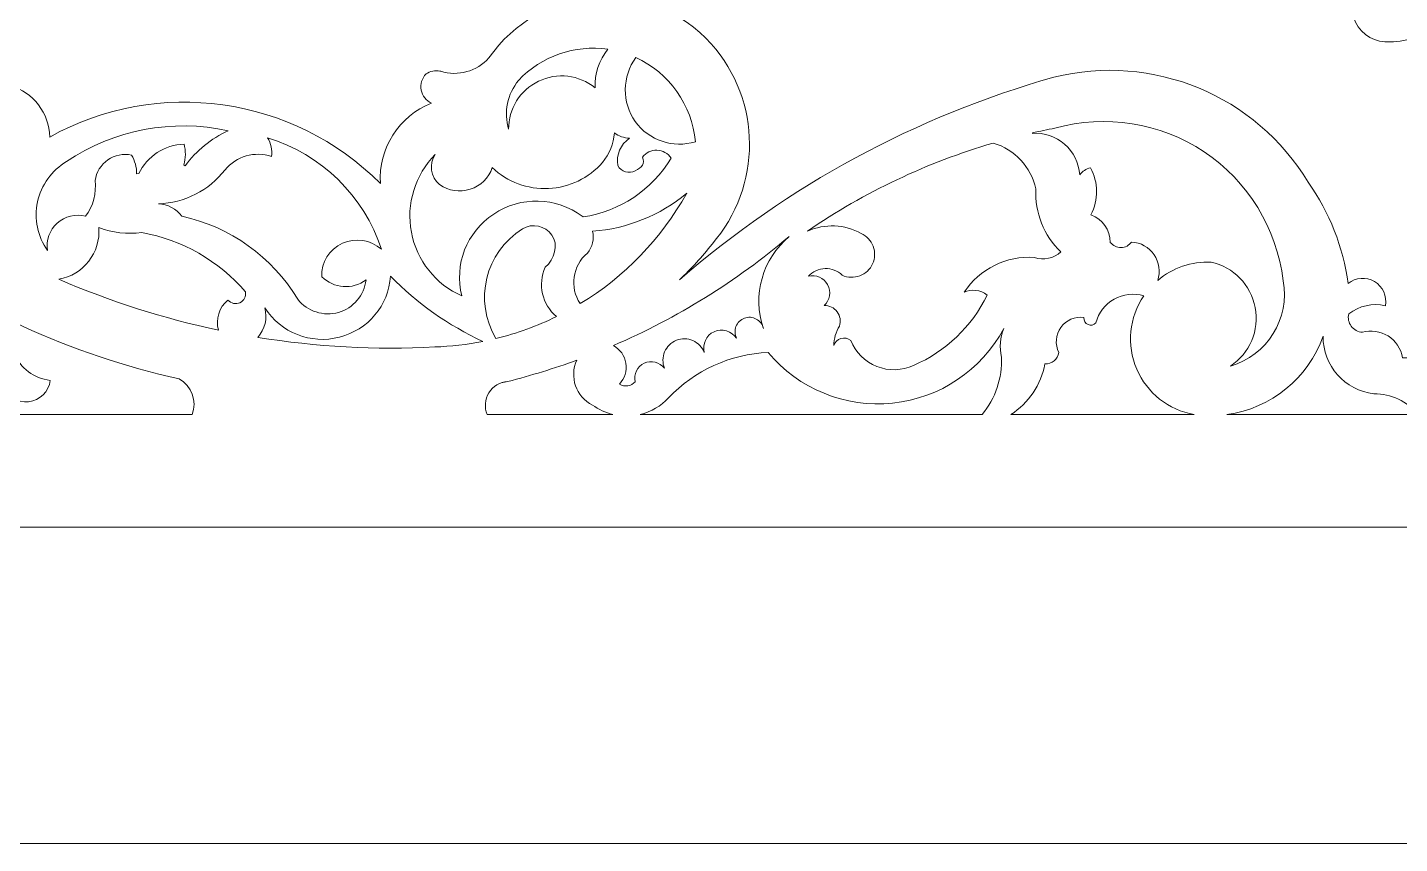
# Model space of a CAD drawing. Header units: millimetres. Extents: x 4874 to 5118, y 2699 to 2963.
# Drawn here: x 4981 to 5071.1, y 2698.9 to 2752.5 of the extents above; entities that cross this region are included whole.
import ezdxf

# ---------------------------------------------------------------- set-up
doc = ezdxf.new("R2010")
doc.units = ezdxf.units.MM
doc.header["$MEASUREMENT"] = 0
doc.layers.add('SITARA ALL', color=18, linetype='Continuous', true_color=0x000000)

msp = doc.modelspace()

# ---------------------------------------------------------------- linework, layer by layer
at = {"layer": 'SITARA ALL', "lineweight": 9}
for points, knots in [([(4873.813, 2820.878), (4873.813, 2820.878), (5117.813, 2820.878), (5117.813, 2820.878), (5117.813, 2820.878), (5117.813, 2698.878), (5117.813, 2698.878), (5117.813, 2698.878), (4873.813, 2698.878), (4873.813, 2698.878), (4873.813, 2698.878), (4873.813, 2820.878), (4873.813, 2820.878)], [0, 0, 0, 0, 0.25, 0.25, 0.25, 0.5, 0.5, 0.5, 0.75, 0.75, 0.75, 1, 1, 1, 1]), ([(4989.61, 2782.671), (4989.61, 2782.671), (4989.747, 2782.72), (4989.747, 2782.72), (4991.123, 2783.36), (4992.69, 2783.457), (4994.134, 2782.993), (5002.668, 2775.35), (5011.708, 2768.296), (5021.197, 2761.876), (5032.855, 2754.526), (5047.391, 2753.449), (5060, 2759.012), (5060.606, 2759.325), (5061.201, 2759.66), (5061.783, 2760.018), (5062.2, 2758.863), (5063.409, 2758.199), (5064.607, 2758.47), (5064.607, 2758.47), (5064.641, 2758.432), (5064.641, 2758.432), (5064.34, 2758.229), (5064.169, 2757.881), (5064.193, 2757.518), (5064.217, 2757.156), (5064.427, 2756.835), (5064.752, 2756.672), (5066.147, 2757.134), (5067.681, 2756.636), (5068.54, 2755.444), (5067.899, 2754.729), (5067.757, 2753.696), (5068.182, 2752.834), (5068.607, 2751.973), (5069.495, 2751.455), (5070.453, 2751.529), (5071.05, 2751.528), (5071.64, 2751.653), (5072.186, 2751.895), (5072.186, 2751.895), (5072.186, 2750.385), (5072.186, 2750.385), (5072.186, 2750.385), (5075.813, 2750.385), (5075.813, 2750.385), (5075.813, 2750.385), (5075.813, 2818.878), (5075.813, 2818.878), (5075.813, 2818.878), (4875.813, 2818.878), (4875.813, 2818.878), (4875.813, 2818.878), (4875.813, 2811.48), (4875.813, 2811.48), (4875.813, 2811.48), (4878.358, 2811.48), (4878.358, 2811.48), (4877.8, 2810.753), (4877.722, 2809.766), (4878.158, 2808.96), (4878.594, 2808.154), (4879.448, 2807.678), (4880.362, 2807.747), (4880.459, 2807.158), (4880.802, 2806.639), (4881.306, 2806.319), (4881.81, 2806), (4882.423, 2805.91), (4882.997, 2806.074), (4883.287, 2806.057), (4883.554, 2805.913), (4883.727, 2805.68), (4883.9, 2805.447), (4883.96, 2805.147), (4883.893, 2804.865), (4883.212, 2804.337), (4882.33, 2804.14), (4881.489, 2804.328), (4881.366, 2803.701), (4881.652, 2803.065), (4882.202, 2802.741), (4882.752, 2802.416), (4883.435, 2802.464), (4883.925, 2802.875), (4884.26, 2800.481), (4885.158, 2798.203), (4886.548, 2796.226), (4890.003, 2790.507), (4896.772, 2787.706), (4903.254, 2789.323), (4912.326, 2791.892), (4920.716, 2796.432), (4927.828, 2802.622), (4927.061, 2801.898), (4926.349, 2801.116), (4925.699, 2800.284), (4922.4, 2796.51), (4922.418, 2790.878), (4925.75, 2787.132), (4927.659, 2785.01), (4930.434, 2783.879), (4933.282, 2784.062), (4936.13, 2784.245), (4938.727, 2785.707), (4940.349, 2788.056), (4941.142, 2788.94), (4942.378, 2789.282), (4943.514, 2788.935), (4943.514, 2788.935), (4943.563, 2788.925), (4943.563, 2788.925), (4943.88, 2788.866), (4944.206, 2788.932), (4944.475, 2789.108), (4944.749, 2789.385), (4944.869, 2789.779), (4944.796, 2790.162), (4944.723, 2790.545), (4944.469, 2790.866), (4944.112, 2791.023), (4946.266, 2791.866), (4947.624, 2794.005), (4947.468, 2796.312), (4953.214, 2790.552), (4962.074, 2789.299), (4969.186, 2793.253), (4969.214, 2791.681), (4970.257, 2790.311), (4971.765, 2789.866), (4971.545, 2789.547), (4971.382, 2789.192), (4971.283, 2788.817), (4971.292, 2788.57), (4971.449, 2788.353), (4971.68, 2788.267), (4971.912, 2788.18), (4972.17, 2788.239), (4972.338, 2788.42), (4972.87, 2788.76), (4973.529, 2788.836), (4974.124, 2788.624), (4974.72, 2788.413), (4975.185, 2787.935), (4975.384, 2787.336), (4977.145, 2786.746), (4979.076, 2787.474), (4980.008, 2789.081), (4980.043, 2788.86), (4980.074, 2788.637), (4980.1, 2788.414), (4980.131, 2784.755), (4982.756, 2781.637), (4986.358, 2780.991), (4986.792, 2780.891), (4987.235, 2781.119), (4987.406, 2781.53), (4987.577, 2781.941), (4987.458, 2782.395), (4987.081, 2782.632), (4987.908, 2782.384), (4988.791, 2782.397), (4989.61, 2782.671)], [0, 0, 0, 0, 0.018519, 0.018519, 0.018519, 0.037037, 0.037037, 0.037037, 0.055556, 0.055556, 0.055556, 0.074074, 0.074074, 0.074074, 0.092593, 0.092593, 0.092593, 0.111111, 0.111111, 0.111111, 0.12963, 0.12963, 0.12963, 0.148148, 0.148148, 0.148148, 0.166667, 0.166667, 0.166667, 0.185185, 0.185185, 0.185185, 0.203704, 0.203704, 0.203704, 0.222222, 0.222222, 0.222222, 0.240741, 0.240741, 0.240741, 0.259259, 0.259259, 0.259259, 0.277778, 0.277778, 0.277778, 0.296296, 0.296296, 0.296296, 0.314815, 0.314815, 0.314815, 0.333333, 0.333333, 0.333333, 0.351852, 0.351852, 0.351852, 0.37037, 0.37037, 0.37037, 0.388889, 0.388889, 0.388889, 0.407407, 0.407407, 0.407407, 0.425926, 0.425926, 0.425926, 0.444444, 0.444444, 0.444444, 0.462963, 0.462963, 0.462963, 0.481481, 0.481481, 0.481481, 0.5, 0.5, 0.5, 0.518519, 0.518519, 0.518519, 0.537037, 0.537037, 0.537037, 0.555556, 0.555556, 0.555556, 0.574074, 0.574074, 0.574074, 0.592593, 0.592593, 0.592593, 0.611111, 0.611111, 0.611111, 0.62963, 0.62963, 0.62963, 0.648148, 0.648148, 0.648148, 0.666667, 0.666667, 0.666667, 0.685185, 0.685185, 0.685185, 0.703704, 0.703704, 0.703704, 0.722222, 0.722222, 0.722222, 0.740741, 0.740741, 0.740741, 0.759259, 0.759259, 0.759259, 0.777778, 0.777778, 0.777778, 0.796296, 0.796296, 0.796296, 0.814815, 0.814815, 0.814815, 0.833333, 0.833333, 0.833333, 0.851852, 0.851852, 0.851852, 0.87037, 0.87037, 0.87037, 0.888889, 0.888889, 0.888889, 0.907407, 0.907407, 0.907407, 0.925926, 0.925926, 0.925926, 0.944444, 0.944444, 0.944444, 0.962963, 0.962963, 0.962963, 0.981481, 0.981481, 0.981481, 1, 1, 1, 1]), ([(4962.015, 2755.865), (4962.015, 2755.865), (4961.878, 2755.817), (4961.878, 2755.817), (4960.503, 2755.177), (4958.935, 2755.079), (4957.491, 2755.543), (4948.958, 2763.186), (4939.917, 2770.241), (4930.429, 2776.66), (4918.771, 2784.01), (4904.234, 2785.088), (4891.626, 2779.525), (4891.019, 2779.212), (4890.424, 2778.876), (4889.842, 2778.519), (4889.426, 2779.674), (4888.216, 2780.338), (4887.019, 2780.067), (4887.019, 2780.067), (4886.985, 2780.104), (4886.985, 2780.104), (4887.286, 2780.308), (4887.456, 2780.656), (4887.432, 2781.018), (4887.409, 2781.381), (4887.198, 2781.702), (4886.873, 2781.865), (4885.479, 2781.403), (4883.944, 2781.901), (4883.085, 2783.092), (4883.726, 2783.807), (4883.868, 2784.841), (4883.443, 2785.702), (4883.018, 2786.564), (4882.13, 2787.081), (4881.172, 2787.007), (4880.575, 2787.009), (4879.985, 2786.884), (4879.44, 2786.641), (4879.44, 2786.641), (4879.44, 2788.151), (4879.44, 2788.151), (4879.44, 2788.151), (4875.813, 2788.151), (4875.813, 2788.151), (4875.813, 2788.151), (4875.813, 2719.658), (4875.813, 2719.658), (4875.813, 2719.658), (5075.813, 2719.658), (5075.813, 2719.658), (5075.813, 2719.658), (5075.813, 2727.056), (5075.813, 2727.056), (5075.813, 2727.056), (5073.268, 2727.056), (5073.268, 2727.056), (5073.825, 2727.783), (5073.903, 2728.77), (5073.467, 2729.576), (5073.031, 2730.382), (5072.177, 2730.858), (5071.263, 2730.79), (5071.167, 2731.378), (5070.823, 2731.898), (5070.319, 2732.217), (5069.815, 2732.537), (5069.202, 2732.626), (5068.628, 2732.462), (5068.338, 2732.479), (5068.071, 2732.624), (5067.898, 2732.857), (5067.725, 2733.09), (5067.665, 2733.389), (5067.732, 2733.672), (5068.414, 2734.2), (5069.295, 2734.396), (5070.137, 2734.209), (5070.259, 2734.835), (5069.973, 2735.471), (5069.423, 2735.796), (5068.873, 2736.12), (5068.19, 2736.072), (5067.701, 2735.662), (5067.366, 2738.055), (5066.467, 2740.334), (5065.078, 2742.311), (5061.623, 2748.029), (5054.854, 2750.83), (5048.371, 2749.213), (5039.299, 2746.644), (5030.91, 2742.105), (5023.797, 2735.914), (5024.565, 2736.639), (5025.276, 2737.42), (5025.927, 2738.252), (5029.225, 2742.027), (5029.207, 2747.659), (5025.875, 2751.404), (5023.966, 2753.526), (5021.191, 2754.658), (5018.343, 2754.475), (5015.495, 2754.291), (5012.898, 2752.83), (5011.277, 2750.481), (5010.483, 2749.597), (5009.247, 2749.254), (5008.111, 2749.601), (5008.111, 2749.601), (5008.062, 2749.612), (5008.062, 2749.612), (5007.746, 2749.67), (5007.419, 2749.605), (5007.15, 2749.429), (5006.876, 2749.152), (5006.756, 2748.757), (5006.829, 2748.374), (5006.902, 2747.992), (5007.156, 2747.67), (5007.513, 2747.514), (5005.36, 2746.67), (5004.001, 2744.532), (5004.158, 2742.224), (4998.411, 2747.985), (4989.551, 2749.238), (4982.44, 2745.284), (4982.411, 2746.855), (4981.368, 2748.226), (4979.861, 2748.67), (4980.08, 2748.99), (4980.243, 2749.345), (4980.342, 2749.72), (4980.333, 2749.967), (4980.176, 2750.184), (4979.945, 2750.27), (4979.713, 2750.356), (4979.456, 2750.298), (4979.287, 2750.117), (4978.755, 2749.776), (4978.096, 2749.701), (4977.501, 2749.912), (4976.906, 2750.123), (4976.44, 2750.601), (4976.242, 2751.201), (4974.48, 2751.79), (4972.549, 2751.062), (4971.618, 2749.455), (4971.582, 2749.677), (4971.551, 2749.899), (4971.525, 2750.123), (4971.495, 2753.782), (4968.869, 2756.9), (4965.267, 2757.545), (4964.833, 2757.645), (4964.39, 2757.418), (4964.219, 2757.007), (4964.048, 2756.595), (4964.167, 2756.142), (4964.544, 2755.905), (4963.717, 2756.153), (4962.834, 2756.139), (4962.015, 2755.865)], [0, 0, 0, 0, 0.018519, 0.018519, 0.018519, 0.037037, 0.037037, 0.037037, 0.055556, 0.055556, 0.055556, 0.074074, 0.074074, 0.074074, 0.092593, 0.092593, 0.092593, 0.111111, 0.111111, 0.111111, 0.12963, 0.12963, 0.12963, 0.148148, 0.148148, 0.148148, 0.166667, 0.166667, 0.166667, 0.185185, 0.185185, 0.185185, 0.203704, 0.203704, 0.203704, 0.222222, 0.222222, 0.222222, 0.240741, 0.240741, 0.240741, 0.259259, 0.259259, 0.259259, 0.277778, 0.277778, 0.277778, 0.296296, 0.296296, 0.296296, 0.314815, 0.314815, 0.314815, 0.333333, 0.333333, 0.333333, 0.351852, 0.351852, 0.351852, 0.37037, 0.37037, 0.37037, 0.388889, 0.388889, 0.388889, 0.407407, 0.407407, 0.407407, 0.425926, 0.425926, 0.425926, 0.444444, 0.444444, 0.444444, 0.462963, 0.462963, 0.462963, 0.481481, 0.481481, 0.481481, 0.5, 0.5, 0.5, 0.518519, 0.518519, 0.518519, 0.537037, 0.537037, 0.537037, 0.555556, 0.555556, 0.555556, 0.574074, 0.574074, 0.574074, 0.592593, 0.592593, 0.592593, 0.611111, 0.611111, 0.611111, 0.62963, 0.62963, 0.62963, 0.648148, 0.648148, 0.648148, 0.666667, 0.666667, 0.666667, 0.685185, 0.685185, 0.685185, 0.703704, 0.703704, 0.703704, 0.722222, 0.722222, 0.722222, 0.740741, 0.740741, 0.740741, 0.759259, 0.759259, 0.759259, 0.777778, 0.777778, 0.777778, 0.796296, 0.796296, 0.796296, 0.814815, 0.814815, 0.814815, 0.833333, 0.833333, 0.833333, 0.851852, 0.851852, 0.851852, 0.87037, 0.87037, 0.87037, 0.888889, 0.888889, 0.888889, 0.907407, 0.907407, 0.907407, 0.925926, 0.925926, 0.925926, 0.944444, 0.944444, 0.944444, 0.962963, 0.962963, 0.962963, 0.981481, 0.981481, 0.981481, 1, 1, 1, 1]), ([(5019.089, 2751.047), (5018.509, 2750.335), (5018.21, 2749.437), (5018.248, 2748.52), (5017.199, 2749.372), (5015.753, 2749.539), (5014.537, 2748.951), (5013.321, 2748.363), (5012.554, 2747.145), (5012.571, 2745.794), (5012.239, 2746.907), (5012.484, 2748.113), (5013.223, 2749.008), (5014.73, 2750.601), (5016.919, 2751.361), (5019.089, 2751.047)], [0, 0, 0, 0, 0.2, 0.2, 0.2, 0.4, 0.4, 0.4, 0.6, 0.6, 0.6, 0.8, 0.8, 0.8, 1, 1, 1, 1]), ([(5020.923, 2750.507), (5023.126, 2749.501), (5024.62, 2747.387), (5024.837, 2744.975), (5023.371, 2744.523), (5021.78, 2745.059), (5020.887, 2746.306), (5019.994, 2747.553), (5020.023, 2749.264), (5020.923, 2750.507)], [0, 0, 0, 0, 0.333333, 0.333333, 0.333333, 0.666667, 0.666667, 0.666667, 1, 1, 1, 1]), ([(4994.157, 2745.701), (4993.041, 2745.182), (4992.074, 2744.392), (4991.343, 2743.402), (4991.343, 2743.402), (4991.248, 2743.461), (4991.248, 2743.461), (4991.379, 2743.905), (4991.382, 2744.377), (4991.257, 2744.822), (4989.985, 2744.766), (4988.845, 2744.024), (4988.281, 2742.883), (4988.281, 2742.883), (4988.145, 2742.873), (4988.145, 2742.873), (4988.154, 2743.305), (4988.037, 2743.73), (4987.808, 2744.097), (4987.269, 2744.21), (4986.707, 2744.096), (4986.254, 2743.781), (4985.802, 2743.466), (4985.5, 2742.981), (4985.419, 2742.436), (4985.518, 2741.599), (4985.296, 2740.756), (4984.796, 2740.077), (4984.14, 2740.252), (4983.44, 2740.083), (4982.935, 2739.628), (4982.431, 2739.173), (4982.191, 2738.499), (4982.299, 2737.828), (4981.64, 2738.753), (4981.4, 2739.912), (4981.636, 2741.023), (4981.873, 2742.134), (4982.57, 2743.097), (4983.549, 2743.673), (4986.66, 2745.765), (4990.493, 2746.497), (4994.157, 2745.701)], [0, 0, 0, 0, 0.071429, 0.071429, 0.071429, 0.142857, 0.142857, 0.142857, 0.214286, 0.214286, 0.214286, 0.285714, 0.285714, 0.285714, 0.357143, 0.357143, 0.357143, 0.428571, 0.428571, 0.428571, 0.5, 0.5, 0.5, 0.571429, 0.571429, 0.571429, 0.642857, 0.642857, 0.642857, 0.714286, 0.714286, 0.714286, 0.785714, 0.785714, 0.785714, 0.857143, 0.857143, 0.857143, 0.928571, 0.928571, 0.928571, 1, 1, 1, 1]), ([(5048.439, 2745.863), (5051.774, 2746.802), (5055.352, 2746.236), (5058.233, 2744.313), (5061.115, 2742.391), (5063.015, 2739.285), (5063.429, 2735.846), (5063.891, 2733.366), (5062.392, 2730.938), (5059.969, 2730.235), (5061.237, 2731.073), (5061.877, 2732.591), (5061.592, 2734.084), (5061.306, 2735.577), (5060.179, 2736.747), (5058.691, 2737.059), (5057.415, 2737.121), (5056.164, 2736.697), (5055.188, 2735.872), (5055.374, 2736.439), (5055.287, 2737.06), (5054.951, 2737.553), (5054.615, 2738.046), (5054.074, 2738.354), (5053.478, 2738.389), (5053.318, 2738.165), (5053.061, 2738.031), (5052.785, 2738.026), (5052.51, 2738.021), (5052.247, 2738.149), (5052.079, 2738.367), (5052.078, 2739.181), (5051.566, 2739.905), (5050.799, 2740.177), (5051.318, 2741.145), (5051.306, 2742.311), (5050.768, 2743.268), (5050.491, 2743.196), (5050.246, 2743.035), (5050.071, 2742.809), (5050.021, 2743.583), (5049.664, 2744.304), (5049.079, 2744.814), (5048.495, 2745.323), (5047.736, 2745.578), (5046.962, 2745.523), (5046.962, 2745.523), (5046.962, 2745.557), (5046.962, 2745.557), (5047.453, 2745.668), (5047.945, 2745.77), (5048.439, 2745.863)], [0, 0, 0, 0, 0.058824, 0.058824, 0.058824, 0.117647, 0.117647, 0.117647, 0.176471, 0.176471, 0.176471, 0.235294, 0.235294, 0.235294, 0.294118, 0.294118, 0.294118, 0.352941, 0.352941, 0.352941, 0.411765, 0.411765, 0.411765, 0.470588, 0.470588, 0.470588, 0.529412, 0.529412, 0.529412, 0.588235, 0.588235, 0.588235, 0.647059, 0.647059, 0.647059, 0.705882, 0.705882, 0.705882, 0.764706, 0.764706, 0.764706, 0.823529, 0.823529, 0.823529, 0.882353, 0.882353, 0.882353, 0.941176, 0.941176, 0.941176, 1, 1, 1, 1]), ([(4996.744, 2745.234), (5000.28, 2744.162), (5003.071, 2741.426), (5004.218, 2737.913), (5003.52, 2738.547), (5002.511, 2738.701), (5001.656, 2738.304), (5000.801, 2737.908), (5000.266, 2737.054), (5000.299, 2736.113), (5001.084, 2735.332), (5002.321, 2735.241), (5003.21, 2735.901), (5003.092, 2734.89), (5002.379, 2734.048), (5001.401, 2733.767), (5000.422, 2733.486), (4999.359, 2733.835), (4998.723, 2734.629), (4997.048, 2737.423), (4994.291, 2739.397), (4991.105, 2740.08), (4990.75, 2740.575), (4990.186, 2740.878), (4989.577, 2740.902), (4991.295, 2740.957), (4992.897, 2741.773), (4993.951, 2743.131), (4994.688, 2744.029), (4995.905, 2744.377), (4997.006, 2744.007), (4997.069, 2744.434), (4996.976, 2744.87), (4996.744, 2745.234)], [0, 0, 0, 0, 0.090909, 0.090909, 0.090909, 0.181818, 0.181818, 0.181818, 0.272727, 0.272727, 0.272727, 0.363636, 0.363636, 0.363636, 0.454545, 0.454545, 0.454545, 0.545455, 0.545455, 0.545455, 0.636364, 0.636364, 0.636364, 0.727273, 0.727273, 0.727273, 0.818182, 0.818182, 0.818182, 0.909091, 0.909091, 0.909091, 1, 1, 1, 1]), ([(5019.516, 2745.552), (5019.804, 2745.341), (5020.149, 2745.22), (5020.506, 2745.205), (5019.924, 2744.807), (5019.623, 2744.11), (5019.735, 2743.413), (5019.964, 2743.005), (5020.475, 2742.851), (5020.891, 2743.064), (5021.308, 2743.278), (5021.553, 2743.539), (5021.356, 2743.963), (5021.583, 2744.259), (5021.939, 2744.428), (5022.312, 2744.416), (5022.685, 2744.405), (5023.031, 2744.212), (5023.239, 2743.902), (5021.991, 2741.814), (5019.871, 2740.394), (5017.464, 2740.034), (5017.444, 2740.049), (5017.423, 2740.063), (5017.402, 2740.077), (5015.693, 2741.354), (5013.365, 2741.414), (5011.592, 2740.228), (5009.82, 2739.042), (5008.975, 2736.917), (5009.503, 2734.85), (5007.776, 2735.612), (5006.535, 2737.175), (5006.184, 2739.03), (5005.834, 2740.884), (5006.429, 2742.803), (5007.758, 2744.143), (5007.325, 2743.509), (5007.447, 2742.651), (5008.04, 2742.163), (5008.623, 2741.748), (5009.369, 2741.632), (5010.051, 2741.852), (5010.733, 2742.072), (5011.269, 2742.596), (5011.5, 2743.274), (5012.493, 2742.334), (5013.826, 2741.84), (5015.192, 2741.905), (5016.558, 2741.97), (5017.833, 2742.584), (5018.733, 2743.613), (5019.186, 2744.164), (5019.46, 2744.841), (5019.516, 2745.552)], [0, 0, 0, 0, 0.055556, 0.055556, 0.055556, 0.111111, 0.111111, 0.111111, 0.166667, 0.166667, 0.166667, 0.222222, 0.222222, 0.222222, 0.277778, 0.277778, 0.277778, 0.333333, 0.333333, 0.333333, 0.388889, 0.388889, 0.388889, 0.444444, 0.444444, 0.444444, 0.5, 0.5, 0.5, 0.555556, 0.555556, 0.555556, 0.611111, 0.611111, 0.611111, 0.666667, 0.666667, 0.666667, 0.722222, 0.722222, 0.722222, 0.777778, 0.777778, 0.777778, 0.833333, 0.833333, 0.833333, 0.888889, 0.888889, 0.888889, 0.944444, 0.944444, 0.944444, 1, 1, 1, 1]), ([(5044.387, 2744.889), (5045.804, 2744.477), (5046.881, 2743.319), (5047.192, 2741.877), (5047.115, 2740.324), (5047.715, 2738.816), (5048.838, 2737.741), (5048.366, 2737.311), (5047.697, 2737.172), (5047.092, 2737.378), (5045.253, 2737.5), (5043.492, 2736.627), (5042.477, 2735.089), (5042.973, 2735.323), (5043.56, 2735.251), (5043.985, 2734.905), (5042.987, 2732.836), (5041.274, 2731.195), (5039.163, 2730.288), (5038.402, 2729.934), (5037.529, 2729.909), (5036.749, 2730.218), (5035.969, 2730.527), (5035.349, 2731.147), (5035.037, 2731.926), (5034.855, 2732.074), (5034.611, 2732.122), (5034.386, 2732.054), (5034.161, 2731.986), (5033.985, 2731.812), (5033.915, 2731.588), (5033.932, 2732.04), (5034.061, 2732.481), (5034.292, 2732.87), (5034.401, 2733.188), (5034.345, 2733.539), (5034.143, 2733.808), (5033.941, 2734.077), (5033.622, 2734.228), (5033.286, 2734.212), (5033.669, 2734.565), (5033.762, 2735.132), (5033.512, 2735.589), (5033.262, 2736.045), (5032.755, 2736.277), (5032.252, 2736.144), (5032.535, 2736.452), (5032.93, 2736.633), (5033.348, 2736.645), (5033.767, 2736.658), (5034.173, 2736.499), (5034.474, 2736.209), (5034.838, 2736.043), (5035.253, 2736.028), (5035.628, 2736.169), (5036.002, 2736.309), (5036.305, 2736.591), (5036.47, 2736.955), (5036.636, 2737.319), (5036.649, 2737.734), (5036.509, 2738.108), (5036.368, 2738.483), (5036.086, 2738.785), (5035.722, 2738.95), (5034.637, 2739.556), (5033.331, 2739.614), (5032.197, 2739.106), (5035.929, 2741.665), (5040.044, 2743.618), (5044.387, 2744.889)], [0, 0, 0, 0, 0.043478, 0.043478, 0.043478, 0.086957, 0.086957, 0.086957, 0.130435, 0.130435, 0.130435, 0.173913, 0.173913, 0.173913, 0.217391, 0.217391, 0.217391, 0.26087, 0.26087, 0.26087, 0.304348, 0.304348, 0.304348, 0.347826, 0.347826, 0.347826, 0.391304, 0.391304, 0.391304, 0.434783, 0.434783, 0.434783, 0.478261, 0.478261, 0.478261, 0.521739, 0.521739, 0.521739, 0.565217, 0.565217, 0.565217, 0.608696, 0.608696, 0.608696, 0.652174, 0.652174, 0.652174, 0.695652, 0.695652, 0.695652, 0.73913, 0.73913, 0.73913, 0.782609, 0.782609, 0.782609, 0.826087, 0.826087, 0.826087, 0.869565, 0.869565, 0.869565, 0.913043, 0.913043, 0.913043, 0.956522, 0.956522, 0.956522, 1, 1, 1, 1]), ([(5024.262, 2741.589), (5022.598, 2738.609), (5020.188, 2736.112), (5017.27, 2734.343), (5016.56, 2735.405), (5016.764, 2736.833), (5017.741, 2737.657), (5018.08, 2738.054), (5018.209, 2738.589), (5018.087, 2739.097), (5020.355, 2739.267), (5022.512, 2740.137), (5024.262, 2741.589)], [0, 0, 0, 0, 0.25, 0.25, 0.25, 0.5, 0.5, 0.5, 0.75, 0.75, 0.75, 1, 1, 1, 1]), ([(4985.667, 2739.34), (4986.563, 2738.997), (4987.53, 2738.884), (4988.481, 2739.014), (4991.132, 2738.536), (4993.539, 2737.159), (4995.295, 2735.115), (4995.346, 2734.824), (4995.198, 2734.535), (4994.932, 2734.406), (4994.666, 2734.278), (4994.34, 2734.35), (4994.144, 2734.571), (4993.557, 2734.101), (4993.311, 2733.326), (4993.522, 2732.605), (4989.923, 2733.364), (4986.409, 2734.482), (4983.033, 2735.941), (4984.653, 2736.232), (4985.791, 2737.698), (4985.667, 2739.34)], [0, 0, 0, 0, 0.142857, 0.142857, 0.142857, 0.285714, 0.285714, 0.285714, 0.428571, 0.428571, 0.428571, 0.571429, 0.571429, 0.571429, 0.714286, 0.714286, 0.714286, 0.857143, 0.857143, 0.857143, 1, 1, 1, 1]), ([(5013.476, 2739.255), (5014.13, 2739.645), (5014.975, 2739.469), (5015.418, 2738.85), (5015.862, 2738.231), (5015.558, 2737.232), (5014.979, 2736.738), (5014.471, 2735.613), (5014.769, 2734.288), (5015.713, 2733.492), (5014.444, 2732.871), (5013.113, 2732.388), (5011.742, 2732.052), (5010.263, 2734.522), (5011.037, 2737.725), (5013.476, 2739.255)], [0, 0, 0, 0, 0.2, 0.2, 0.2, 0.4, 0.4, 0.4, 0.6, 0.6, 0.6, 0.8, 0.8, 0.8, 1, 1, 1, 1]), ([(4971.325, 2738.414), (4977.149, 2734.054), (4983.83, 2730.981), (4990.93, 2729.398), (4991.763, 2728.944), (4992.129, 2727.941), (4991.788, 2727.056), (4991.788, 2727.056), (4969.423, 2727.056), (4969.423, 2727.056), (4969.046, 2727.413), (4968.785, 2727.875), (4968.673, 2728.382), (4970.078, 2728.794), (4971.21, 2729.834), (4971.739, 2731.199), (4971.995, 2730.694), (4972.48, 2730.344), (4973.039, 2730.26), (4973.599, 2730.176), (4974.162, 2730.366), (4974.554, 2730.773), (4974.582, 2730.1), (4975.062, 2729.53), (4975.722, 2729.39), (4976.381, 2729.249), (4977.04, 2729.548), (4977.34, 2730.152), (4977.362, 2729.685), (4977.614, 2729.26), (4978.013, 2729.017), (4978.412, 2728.774), (4978.902, 2728.743), (4979.326, 2728.938), (4979.596, 2728.236), (4980.31, 2727.809), (4981.056, 2727.903), (4981.802, 2727.997), (4982.383, 2728.555), (4982.47, 2729.302), (4981.41, 2729.414), (4980.499, 2730.105), (4980.106, 2731.096), (4979.915, 2731.601), (4979.363, 2731.868), (4978.849, 2731.702), (4978.965, 2731.937), (4978.92, 2732.219), (4978.737, 2732.406), (4978.553, 2732.592), (4978.277, 2732.644), (4978.041, 2732.532), (4977.303, 2732.277), (4976.485, 2732.422), (4975.881, 2732.916), (4974.998, 2733.929), (4973.922, 2734.753), (4972.714, 2735.34), (4972.551, 2736.475), (4972.07, 2737.541), (4971.325, 2738.414)], [0, 0, 0, 0, 0.05, 0.05, 0.05, 0.1, 0.1, 0.1, 0.15, 0.15, 0.15, 0.2, 0.2, 0.2, 0.25, 0.25, 0.25, 0.3, 0.3, 0.3, 0.35, 0.35, 0.35, 0.4, 0.4, 0.4, 0.45, 0.45, 0.45, 0.5, 0.5, 0.5, 0.55, 0.55, 0.55, 0.6, 0.6, 0.6, 0.65, 0.65, 0.65, 0.7, 0.7, 0.7, 0.75, 0.75, 0.75, 0.8, 0.8, 0.8, 0.85, 0.85, 0.85, 0.9, 0.9, 0.9, 0.95, 0.95, 0.95, 1, 1, 1, 1]), ([(5031.001, 2738.759), (5027.527, 2735.81), (5023.633, 2733.392), (5019.448, 2731.586), (5019.889, 2731.348), (5020.193, 2730.919), (5020.271, 2730.425), (5020.35, 2729.93), (5020.191, 2729.425), (5019.846, 2729.063), (5020.18, 2728.846), (5020.623, 2728.909), (5020.882, 2729.211), (5020.767, 2729.705), (5021.012, 2730.213), (5021.47, 2730.432), (5021.928, 2730.65), (5022.494, 2730.498), (5022.806, 2730.098), (5022.665, 2730.445), (5022.669, 2730.834), (5022.816, 2731.179), (5022.963, 2731.523), (5023.244, 2731.796), (5023.592, 2731.934), (5023.94, 2732.072), (5024.33, 2732.065), (5024.673, 2731.915), (5025.016, 2731.765), (5025.286, 2731.482), (5025.421, 2731.132), (5025.274, 2731.682), (5025.543, 2732.258), (5026.058, 2732.498), (5026.574, 2732.739), (5027.216, 2732.534), (5027.543, 2732.069), (5027.418, 2732.309), (5027.402, 2732.591), (5027.5, 2732.844), (5027.598, 2733.096), (5027.801, 2733.295), (5028.055, 2733.388), (5028.309, 2733.482), (5028.591, 2733.462), (5028.829, 2733.333), (5029.067, 2733.205), (5029.239, 2732.979), (5029.3, 2732.715), (5028.559, 2734.886), (5029.237, 2737.292), (5031.001, 2738.759)], [0, 0, 0, 0, 0.058824, 0.058824, 0.058824, 0.117647, 0.117647, 0.117647, 0.176471, 0.176471, 0.176471, 0.235294, 0.235294, 0.235294, 0.294118, 0.294118, 0.294118, 0.352941, 0.352941, 0.352941, 0.411765, 0.411765, 0.411765, 0.470588, 0.470588, 0.470588, 0.529412, 0.529412, 0.529412, 0.588235, 0.588235, 0.588235, 0.647059, 0.647059, 0.647059, 0.705882, 0.705882, 0.705882, 0.764706, 0.764706, 0.764706, 0.823529, 0.823529, 0.823529, 0.882353, 0.882353, 0.882353, 0.941176, 0.941176, 0.941176, 1, 1, 1, 1]), ([(5004.814, 2736.145), (5006.561, 2734.359), (5008.619, 2732.908), (5010.887, 2731.862), (5009.844, 2731.655), (5008.786, 2731.533), (5007.724, 2731.496), (5003.838, 2731.294), (4999.942, 2731.506), (4996.101, 2732.125), (4996.572, 2732.653), (4996.747, 2733.38), (4996.567, 2734.064), (4997.612, 2732.431), (4999.588, 2731.655), (5001.465, 2732.14), (5003.342, 2732.625), (5004.691, 2734.21), (5004.814, 2736.145)], [0, 0, 0, 0, 0.166667, 0.166667, 0.166667, 0.333333, 0.333333, 0.333333, 0.5, 0.5, 0.5, 0.666667, 0.666667, 0.666667, 0.833333, 0.833333, 0.833333, 1, 1, 1, 1]), ([(5054.275, 2734.858), (5053.313, 2733.438), (5053.138, 2731.627), (5053.81, 2730.049), (5054.483, 2728.472), (5055.895, 2727.346), (5057.586, 2727.056), (5057.586, 2727.056), (5045.549, 2727.056), (5045.549, 2727.056), (5046.724, 2727.808), (5047.531, 2729.016), (5047.777, 2730.389), (5048.231, 2730.365), (5048.629, 2730.687), (5048.701, 2731.137), (5048.434, 2731.665), (5048.482, 2732.298), (5048.827, 2732.78), (5049.171, 2733.262), (5049.762, 2733.512), (5050.349, 2733.43), (5050.322, 2733.233), (5050.431, 2733.041), (5050.614, 2732.963), (5050.798, 2732.884), (5051.007, 2732.933), (5051.132, 2733.089), (5051.306, 2733.744), (5051.738, 2734.302), (5052.329, 2734.635), (5052.92, 2734.968), (5053.624, 2735.048), (5054.275, 2734.858)], [0, 0, 0, 0, 0.090909, 0.090909, 0.090909, 0.181818, 0.181818, 0.181818, 0.272727, 0.272727, 0.272727, 0.363636, 0.363636, 0.363636, 0.454545, 0.454545, 0.454545, 0.545455, 0.545455, 0.545455, 0.636364, 0.636364, 0.636364, 0.727273, 0.727273, 0.727273, 0.818182, 0.818182, 0.818182, 0.909091, 0.909091, 0.909091, 1, 1, 1, 1]), ([(5045.083, 2732.718), (5044.847, 2732.117), (5044.794, 2731.459), (5044.932, 2730.828), (5044.989, 2729.458), (5044.539, 2728.115), (5043.668, 2727.056), (5043.668, 2727.056), (5021.217, 2727.056), (5021.217, 2727.056), (5021.93, 2727.232), (5022.575, 2727.612), (5023.073, 2728.151), (5024.782, 2729.958), (5027.128, 2731.029), (5029.613, 2731.137), (5031.611, 2728.735), (5034.674, 2727.487), (5037.782, 2727.809), (5040.89, 2728.131), (5043.621, 2729.957), (5045.083, 2732.718)], [0, 0, 0, 0, 0.142857, 0.142857, 0.142857, 0.285714, 0.285714, 0.285714, 0.428571, 0.428571, 0.428571, 0.571429, 0.571429, 0.571429, 0.714286, 0.714286, 0.714286, 0.857143, 0.857143, 0.857143, 1, 1, 1, 1]), ([(5066.051, 2732.2), (5066.032, 2730.271), (5067.473, 2728.64), (5069.391, 2728.427), (5070.515, 2728.427), (5071.582, 2727.924), (5072.297, 2727.056), (5072.297, 2727.056), (5059.731, 2727.056), (5059.731, 2727.056), (5062.634, 2727.458), (5065.07, 2729.439), (5066.051, 2732.2)], [0, 0, 0, 0, 0.25, 0.25, 0.25, 0.5, 0.5, 0.5, 0.75, 0.75, 0.75, 1, 1, 1, 1]), ([(5017.054, 2730.632), (5016.538, 2729.533), (5016.993, 2728.224), (5018.081, 2727.684), (5018.48, 2727.389), (5018.934, 2727.175), (5019.416, 2727.056), (5019.416, 2727.056), (5011.168, 2727.056), (5011.168, 2727.056), (5010.969, 2727.522), (5011.009, 2728.056), (5011.275, 2728.488), (5011.54, 2728.919), (5012.003, 2729.196), (5012.509, 2729.228), (5014.047, 2729.617), (5015.564, 2730.086), (5017.054, 2730.632)], [0, 0, 0, 0, 0.166667, 0.166667, 0.166667, 0.333333, 0.333333, 0.333333, 0.5, 0.5, 0.5, 0.666667, 0.666667, 0.666667, 0.833333, 0.833333, 0.833333, 1, 1, 1, 1])]:
    msp.add_open_spline(points, degree=3, knots=knots, dxfattribs=at)
msp.add_open_spline([(5012.091, 2729.144), (5012.231, 2729.171), (5012.37, 2729.199), (5012.509, 2729.228)], degree=3, dxfattribs=at)

doc.saveas('drawing.dxf')
